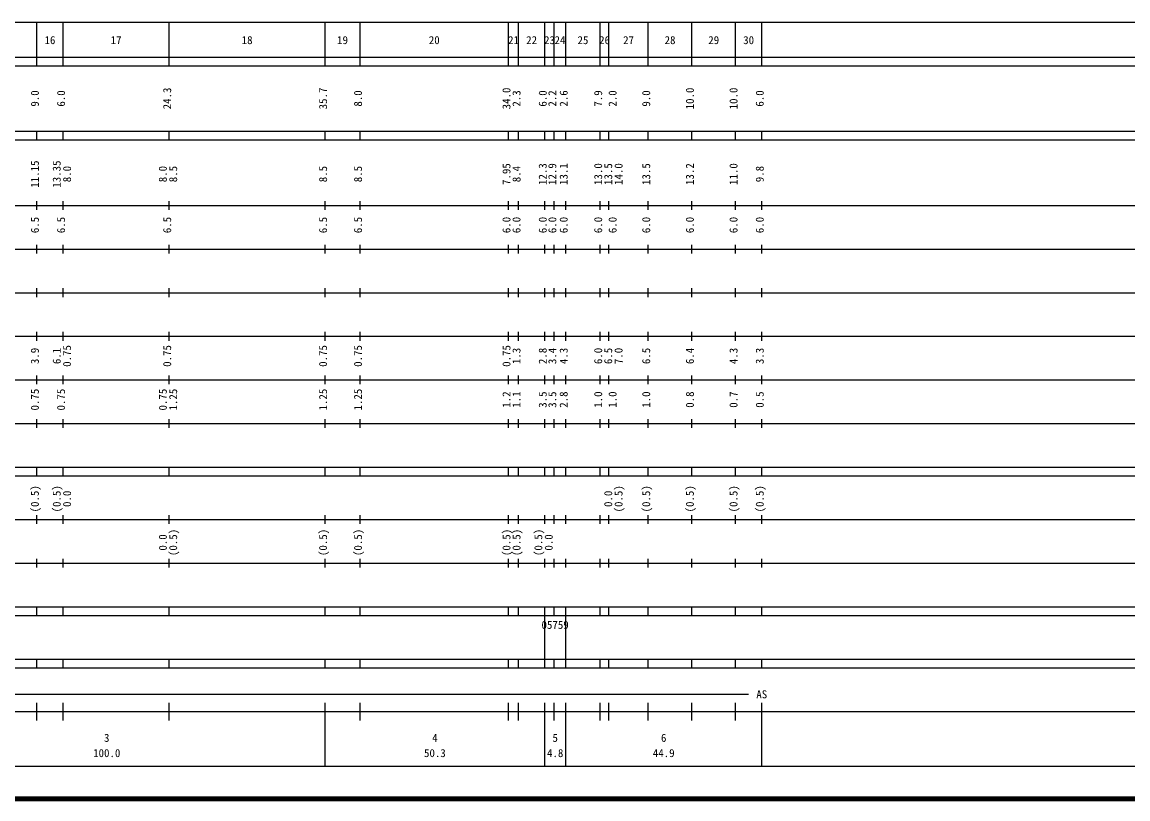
# Model space of a CAD drawing. Units: millimetres on the paper, enlarged 1000 times. Extents: x 40000 to 680000, y 20000 to 380000.
# Drawn here: x 298620 to 551848, y 20000 to 198000 of the extents above; entities that cross this region are included whole.
import ezdxf
from ezdxf.enums import TextEntityAlignment as Align

# ---------------------------------------------------------------- set-up
doc = ezdxf.new("R2010")
doc.units = ezdxf.units.MM
doc.header["$LTSCALE"] = 1000
doc.layers.add('M-TTL', color=2, linetype='Continuous', lineweight=140)
doc.layers.add('M-TTL-BAND', color=7, linetype='Continuous', lineweight=25)
doc.styles.add('ＭＳ ゴシック', font='')
doc.styles.get('ＭＳ ゴシック').set_extended_font_data('MS Gothic')

msp = doc.modelspace()

# ---------------------------------------------------------------- linework, layer by layer
at = {"layer": 'M-TTL'}
msp.add_line((40000, 20000), (680000, 20000), dxfattribs=at)
at = {"layer": 'M-TTL-BAND'}
for p, q in [((68000, 198000), (579000, 198000)), ((302000, 188000), (302000, 198000)), ((308000, 188000), (308000, 198000)), ((332300, 188000), (332300, 198000)), ((368000, 188000), (368000, 198000)), ((376000, 188000), (376000, 198000)), ((410000, 188000), (410000, 198000)), ((412300, 188000), (412300, 198000)), ((418300, 188000), (418300, 198000)), ((420500, 188000), (420500, 198000)), ((423100, 188000), (423100, 198000)), ((431000, 188000), (431000, 198000)), ((433000, 188000), (433000, 198000)), ((442000, 188000), (442000, 198000)), ((452000, 188000), (452000, 198000)), ((462000, 188000), (462000, 198000)), ((468000, 188000), (468000, 198000)), ((40000, 190000), (579000, 190000)), ((40000, 188000), (579000, 188000)), ((40000, 173000), (579000, 173000)), ((302000, 171000), (302000, 173000)), ((308000, 171000), (308000, 173000)), ((332300, 171000), (332300, 173000)), ((368000, 171000), (368000, 173000)), ((376000, 171000), (376000, 173000)), ((410000, 171000), (410000, 173000)), ((412300, 171000), (412300, 173000)), ((418300, 171000), (418300, 173000)), ((420500, 171000), (420500, 173000)), ((423100, 171000), (423100, 173000)), ((431000, 171000), (431000, 173000)), ((433000, 171000), (433000, 173000)), ((442000, 171000), (442000, 173000)), ((452000, 171000), (452000, 173000)), ((462000, 171000), (462000, 173000)), ((468000, 171000), (468000, 173000)), ((40000, 171000), (579000, 171000)), ((40000, 156000), (579000, 156000)), ((302000, 155000), (302000, 157000)), ((308000, 155000), (308000, 157000)), ((332300, 155000), (332300, 157000)), ((368000, 155000), (368000, 157000)), ((376000, 155000), (376000, 157000)), ((410000, 155000), (410000, 157000)), ((412300, 155000), (412300, 157000)), ((418300, 155000), (418300, 157000)), ((420500, 155000), (420500, 157000)), ((423100, 155000), (423100, 157000)), ((431000, 155000), (431000, 157000)), ((433000, 155000), (433000, 157000)), ((442000, 155000), (442000, 157000)), ((452000, 155000), (452000, 157000)), ((462000, 155000), (462000, 157000)), ((468000, 155000), (468000, 157000)), ((302000, 145000), (302000, 147000)), ((308000, 145000), (308000, 147000)), ((332300, 145000), (332300, 147000)), ((368000, 145000), (368000, 147000)), ((376000, 145000), (376000, 147000)), ((410000, 145000), (410000, 147000)), ((412300, 145000), (412300, 147000)), ((418300, 145000), (418300, 147000)), ((420500, 145000), (420500, 147000)), ((423100, 145000), (423100, 147000)), ((431000, 145000), (431000, 147000)), ((433000, 145000), (433000, 147000)), ((442000, 145000), (442000, 147000)), ((452000, 145000), (452000, 147000)), ((462000, 145000), (462000, 147000)), ((468000, 145000), (468000, 147000)), ((46000, 146000), (579000, 146000)), ((302000, 135000), (302000, 137000)), ((308000, 135000), (308000, 137000)), ((332300, 135000), (332300, 137000)), ((368000, 135000), (368000, 137000)), ((376000, 135000), (376000, 137000)), ((410000, 135000), (410000, 137000)), ((412300, 135000), (412300, 137000)), ((418300, 135000), (418300, 137000)), ((420500, 135000), (420500, 137000)), ((423100, 135000), (423100, 137000)), ((431000, 135000), (431000, 137000)), ((433000, 135000), (433000, 137000)), ((442000, 135000), (442000, 137000)), ((452000, 135000), (452000, 137000)), ((462000, 135000), (462000, 137000)), ((468000, 135000), (468000, 137000)), ((52000, 136000), (579000, 136000)), ((302000, 125000), (302000, 127000)), ((308000, 125000), (308000, 127000)), ((332300, 125000), (332300, 127000)), ((368000, 125000), (368000, 127000)), ((376000, 125000), (376000, 127000)), ((410000, 125000), (410000, 127000)), ((412300, 125000), (412300, 127000)), ((418300, 125000), (418300, 127000)), ((420500, 125000), (420500, 127000)), ((423100, 125000), (423100, 127000)), ((431000, 125000), (431000, 127000)), ((433000, 125000), (433000, 127000)), ((442000, 125000), (442000, 127000)), ((452000, 125000), (452000, 127000)), ((462000, 125000), (462000, 127000)), ((468000, 125000), (468000, 127000)), ((46000, 126000), (579000, 126000)), ((302000, 115000), (302000, 117000)), ((308000, 115000), (308000, 117000)), ((332300, 115000), (332300, 117000)), ((368000, 115000), (368000, 117000)), ((376000, 115000), (376000, 117000)), ((410000, 115000), (410000, 117000)), ((412300, 115000), (412300, 117000)), ((418300, 115000), (418300, 117000)), ((420500, 115000), (420500, 117000)), ((423100, 115000), (423100, 117000)), ((431000, 115000), (431000, 117000)), ((433000, 115000), (433000, 117000)), ((442000, 115000), (442000, 117000)), ((452000, 115000), (452000, 117000)), ((462000, 115000), (462000, 117000)), ((468000, 115000), (468000, 117000)), ((52000, 116000), (579000, 116000)), ((302000, 105000), (302000, 107000)), ((308000, 105000), (308000, 107000)), ((332300, 105000), (332300, 107000)), ((368000, 105000), (368000, 107000)), ((376000, 105000), (376000, 107000)), ((410000, 105000), (410000, 107000)), ((412300, 105000), (412300, 107000)), ((418300, 105000), (418300, 107000)), ((420500, 105000), (420500, 107000)), ((423100, 105000), (423100, 107000)), ((431000, 105000), (431000, 107000)), ((433000, 105000), (433000, 107000)), ((442000, 105000), (442000, 107000)), ((452000, 105000), (452000, 107000)), ((462000, 105000), (462000, 107000)), ((468000, 105000), (468000, 107000)), ((46000, 106000), (579000, 106000)), ((40000, 96000), (579000, 96000)), ((40000, 94000), (579000, 94000)), ((302000, 94000), (302000, 96000)), ((308000, 94000), (308000, 96000)), ((332300, 94000), (332300, 96000)), ((368000, 94000), (368000, 96000)), ((376000, 94000), (376000, 96000)), ((410000, 94000), (410000, 96000)), ((412300, 94000), (412300, 96000)), ((418300, 94000), (418300, 96000)), ((420500, 94000), (420500, 96000)), ((423100, 94000), (423100, 96000)), ((431000, 94000), (431000, 96000)), ((433000, 94000), (433000, 96000)), ((442000, 94000), (442000, 96000)), ((452000, 94000), (452000, 96000)), ((462000, 94000), (462000, 96000)), ((468000, 94000), (468000, 96000)), ((49000, 84000), (579000, 84000)), ((302000, 83000), (302000, 85000)), ((308000, 83000), (308000, 85000)), ((332300, 83000), (332300, 85000)), ((368000, 83000), (368000, 85000)), ((376000, 83000), (376000, 85000)), ((410000, 83000), (410000, 85000)), ((412300, 83000), (412300, 85000)), ((418300, 83000), (418300, 85000)), ((420500, 83000), (420500, 85000)), ((423100, 83000), (423100, 85000)), ((431000, 83000), (431000, 85000)), ((433000, 83000), (433000, 85000)), ((442000, 83000), (442000, 85000)), ((452000, 83000), (452000, 85000)), ((462000, 83000), (462000, 85000)), ((468000, 83000), (468000, 85000)), ((40000, 74000), (579000, 74000)), ((302000, 73000), (302000, 75000)), ((308000, 73000), (308000, 75000)), ((332300, 73000), (332300, 75000)), ((368000, 73000), (368000, 75000)), ((376000, 73000), (376000, 75000)), ((410000, 73000), (410000, 75000)), ((412300, 73000), (412300, 75000)), ((418300, 73000), (418300, 75000)), ((420500, 73000), (420500, 75000)), ((423100, 73000), (423100, 75000)), ((431000, 73000), (431000, 75000)), ((433000, 73000), (433000, 75000)), ((442000, 73000), (442000, 75000)), ((452000, 73000), (452000, 75000)), ((462000, 73000), (462000, 75000)), ((468000, 73000), (468000, 75000)), ((40000, 64000), (579000, 64000)), ((302000, 62000), (302000, 64000)), ((308000, 62000), (308000, 64000)), ((332300, 62000), (332300, 64000)), ((368000, 62000), (368000, 64000)), ((376000, 62000), (376000, 64000)), ((410000, 62000), (410000, 64000)), ((412300, 62000), (412300, 64000)), ((418300, 62000), (418300, 64000)), ((420500, 62000), (420500, 64000)), ((423100, 62000), (423100, 64000)), ((431000, 62000), (431000, 64000)), ((433000, 62000), (433000, 64000)), ((442000, 62000), (442000, 64000)), ((452000, 62000), (452000, 64000)), ((462000, 62000), (462000, 64000)), ((468000, 62000), (468000, 64000)), ((40000, 62000), (579000, 62000)), ((418300, 52000), (418300, 62000)), ((423100, 52000), (423100, 62000)), ((40000, 52000), (579000, 52000)), ((302000, 50000), (302000, 52000)), ((308000, 50000), (308000, 52000)), ((332300, 50000), (332300, 52000)), ((368000, 50000), (368000, 52000)), ((376000, 50000), (376000, 52000)), ((410000, 50000), (410000, 52000)), ((412300, 50000), (412300, 52000)), ((418300, 50000), (418300, 52000)), ((420500, 50000), (420500, 52000)), ((423100, 50000), (423100, 52000)), ((431000, 50000), (431000, 52000)), ((433000, 50000), (433000, 52000)), ((442000, 50000), (442000, 52000)), ((452000, 50000), (452000, 52000)), ((462000, 50000), (462000, 52000)), ((468000, 50000), (468000, 52000)), ((40000, 50000), (579000, 50000)), ((71000, 44000), (465000, 44000)), ((302000, 38000), (302000, 42000)), ((308000, 38000), (308000, 42000)), ((332300, 38000), (332300, 42000)), ((368000, 27500), (368000, 42000)), ((376000, 38000), (376000, 42000)), ((410000, 38000), (410000, 42000)), ((412300, 38000), (412300, 42000)), ((418300, 27500), (418300, 42000)), ((420500, 38000), (420500, 42000)), ((423100, 27500), (423100, 42000)), ((431000, 38000), (431000, 42000)), ((433000, 38000), (433000, 42000)), ((442000, 38000), (442000, 42000)), ((452000, 38000), (452000, 42000)), ((462000, 38000), (462000, 42000)), ((468000, 27500), (468000, 42000)), ((40000, 40000), (579000, 40000)), ((68000, 27500), (579000, 27500))]:
    msp.add_line(p, q, dxfattribs=at)

# ---------------------------------------------------------------- texts
at = {"layer": 'M-TTL-BAND', "style": 'ＭＳ ゴシック'}
for s, p in [('16', (305000, 192405)), ('17', (320150, 192405)), ('18', (350150, 192405)), ('19', (372000, 192405)), ('20', (393000, 192405)), ('21', (411150, 192405)), ('22', (415300, 192405)), ('23', (419400, 192405)), ('24', (421800, 192405)), ('25', (427050, 192405)), ('26', (432000, 192405)), ('27', (437500, 192405)), ('28', (447000, 192405)), ('29', (457000, 192405)), ('30', (465000, 192405)), ('AS', (468000, 42500)), ('3', (318000, 32523)), ('4', (393150, 32523)), ('5', (420700, 32523)), ('6', (445550, 32523)), ('100.0', (318000, 29033)), ('50.3', (393150, 29033)), ('4.8', (420700, 29033)), ('44.9', (445550, 29033))]:
    msp.add_text(s, height=1833, dxfattribs=at).set_placement(p, align=Align.BOTTOM_CENTER)
for s, p in [('24.3', (333300, 180500)), ('35.7', (369000, 180500)), ('34.0', (411000, 180500)), ('10.0', (453000, 180500)), ('10.0', (463000, 180500)), ('9.0', (303000, 180500)), ('6.0', (309000, 180500)), ('8.0', (377000, 180500)), ('2.3', (413300, 180500)), ('6.0', (419300, 180500)), ('2.2', (421500, 180500)), ('2.6', (424100, 180500)), ('7.9', (432000, 180500)), ('2.0', (435300, 180500)), ('9.0', (443000, 180500)), ('6.0', (469000, 180500)), ('11.15', (303000, 163174)), ('13.35', (308000, 163174)), ('8.0', (310370, 163174)), ('8.0', (332300, 163174)), ('8.5', (334670, 163174)), ('8.5', (369000, 163174)), ('8.5', (377000, 163174)), ('7.95', (411000, 163174)), ('8.4', (413300, 163174)), ('12.3', (419300, 163174)), ('12.9', (421500, 163174)), ('13.1', (424100, 163174)), ('13.0', (432000, 163174)), ('13.5', (434300, 163174)), ('14.0', (436670, 163174)), ('13.5', (443000, 163174)), ('13.2', (453000, 163174)), ('11.0', (463000, 163174)), ('9.8', (469000, 163174)), ('6.5', (303000, 151500)), ('6.5', (309000, 151500)), ('6.5', (333300, 151500)), ('6.5', (369000, 151500)), ('6.5', (377000, 151500)), ('6.0', (411000, 151500)), ('6.0', (413300, 151500)), ('6.0', (419300, 151500)), ('6.0', (421500, 151500)), ('6.0', (424100, 151500)), ('6.0', (432000, 151500)), ('6.0', (435300, 151500)), ('6.0', (443000, 151500)), ('6.0', (453000, 151500)), ('6.0', (463000, 151500)), ('6.0', (469000, 151500)), ('3.9', (303000, 121500)), ('6.1', (308000, 121500)), ('0.75', (310370, 121500)), ('0.75', (333300, 121500)), ('0.75', (369000, 121500)), ('0.75', (377000, 121500)), ('0.75', (411000, 121500)), ('1.3', (413300, 121500)), ('2.8', (419300, 121500)), ('3.4', (421500, 121500)), ('4.3', (424100, 121500)), ('6.0', (432000, 121500)), ('6.5', (434300, 121500)), ('7.0', (436670, 121500)), ('6.5', (443000, 121500)), ('6.4', (453000, 121500)), ('4.3', (463000, 121500)), ('3.3', (469000, 121500)), ('0.75', (303000, 111500)), ('0.75', (309000, 111500)), ('0.75', (332300, 111500)), ('1.25', (334670, 111500)), ('1.25', (369000, 111500)), ('1.25', (377000, 111500)), ('1.2', (411000, 111500)), ('1.1', (413300, 111500)), ('3.5', (419300, 111500)), ('3.5', (421500, 111500)), ('2.8', (424100, 111500)), ('1.0', (432000, 111500)), ('1.0', (435300, 111500)), ('1.0', (443000, 111500)), ('0.8', (453000, 111500)), ('0.7', (463000, 111500)), ('0.5', (469000, 111500)), ('(0.5)', (303000, 88764)), ('(0.5)', (308000, 88764)), ('(0.5)', (436670, 88764)), ('(0.5)', (443000, 88764)), ('(0.5)', (453000, 88764)), ('(0.5)', (463000, 88764)), ('(0.5)', (469000, 88764)), ('0.0', (310370, 88764)), ('0.0', (434300, 88764)), ('(0.5)', (334670, 78764)), ('(0.5)', (369000, 78764)), ('(0.5)', (377000, 78764)), ('(0.5)', (411000, 78764)), ('(0.5)', (413300, 78764)), ('(0.5)', (418300, 78764)), ('0.0', (332300, 78764)), ('0.0', (420670, 78764))]:
    msp.add_text(s, height=1833, rotation=90, dxfattribs=at).set_placement(p, align=Align.BOTTOM_CENTER)
msp.add_text('05759', height=1833, dxfattribs=at).set_placement((417563, 58405), align=Align.BOTTOM_LEFT)

doc.saveas('drawing.dxf')
